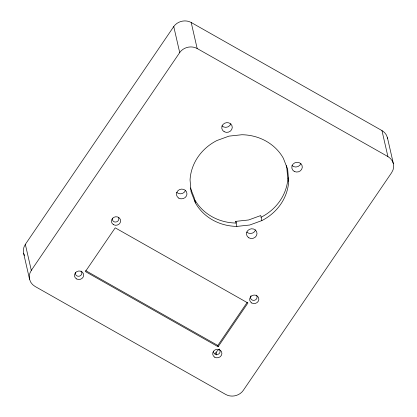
<?xml version="1.0" encoding="UTF-8"?>
<svg xmlns="http://www.w3.org/2000/svg" width="417" height="417" viewBox="0 0 417 417"><rect width="100%" height="100%" fill="white"/><g stroke="black" fill="none" stroke-linecap="round" stroke-linejoin="round"><path stroke-width="0.63" d="M25.343 244.362L23.931 247.172L23.331 250.195L23.597 253.234L29.555 279.249L30.66 282.09L32.531 284.545L35.044 286.437L225.795 394.498C231.591 397.724 239.467 395.895 243.247 390.442L391.657 172.638L393.069 169.828L393.669 166.805L393.403 163.766L387.445 137.751L386.34 134.91L384.469 132.455L381.956 130.563L191.205 22.502C185.409 19.276 177.533 21.105 173.753 26.558L25.343 244.362L31.301 270.378L29.888 273.187L29.294 276.21L29.555 279.249M31.301 270.378L179.711 52.573C183.49 47.116 191.367 45.291 197.163 48.518L387.914 156.573L390.427 158.47L392.298 160.926L393.403 163.766M218.107 346.741L247.906 303.003L115.212 227.833L85.407 271.566L218.107 346.741L217.815 345.479L247.255 302.278M215.005 354.012L216.095 352.417A12.672 11.66 -12.9 0 1 219.524 349.029M261.876 220.593L249.731 225.013L236.877 226.405A49.576 45.635 -12.9 0 1 195.411 202.912L191.085 191.794L190.053 179.909A49.576 45.635 -12.9 0 1 216.871 140.545L229.016 136.13L241.87 134.738A49.576 45.635 -12.9 0 1 283.336 158.225L287.662 169.349L288.694 181.233A49.576 45.635 -12.9 0 1 261.876 220.593L260.724 215.558L248.579 219.978L235.725 221.37L236.877 226.405M85.683 270.628L217.815 345.479M235.725 221.37L236.33 222.475M190.387 187.931L194.259 197.877L195.411 202.912M23.597 253.234L24.483 255.506M381.956 130.563L387.914 156.573M288.694 181.233L287.542 176.198L286.62 165.565M191.205 22.502L197.163 48.518M173.753 26.558L179.711 52.573M216.095 352.417L216.673 354.956M387.445 137.751L387.497 138.366M81.049 271.107A3.305 3.044 -12.9 0 1 79.298 276.2A3.305 3.044 -12.9 0 1 75.472 272.405M118.491 217.518A3.305 3.044 -12.9 0 1 115.822 222.042A3.305 3.044 -12.9 0 1 112.428 218.169M256.231 295.179A3.305 3.044 -12.9 0 1 256.2 299.302A3.305 3.044 -12.9 0 1 251.764 299.787A3.305 3.044 -12.9 0 1 251.024 295.742M219.274 349.41A3.305 3.044 -12.9 0 1 217.935 354.377A3.305 3.044 -12.9 0 1 213.546 351.495M185.565 190.272A5.285 4.868 -12.9 0 1 176.646 192.346M287.928 177.877A49.576 45.635 -12.9 0 1 261.105 217.236M236.111 223.048A49.576 45.635 -12.9 0 1 194.645 199.555M230.867 123.792A5.285 4.868 -12.9 0 1 221.943 125.866M255.6 229.944A5.285 4.868 -12.9 0 1 246.682 232.019M300.902 163.469A5.285 4.868 -12.9 0 1 291.978 165.539M76.561 278.926A4.629 4.259 -12.9 0 0 83.671 275.314A4.629 4.259 -12.9 0 0 76.968 271.514A4.629 4.259 -12.9 0 0 76.561 278.926M113.518 224.69A4.629 4.259 -12.9 0 0 120.622 221.083A4.629 4.259 -12.9 0 0 113.919 217.283A4.629 4.259 -12.9 0 0 113.518 224.69M251.743 302.992A4.629 4.259 -12.9 0 0 258.853 299.38A4.629 4.259 -12.9 0 0 252.149 295.585A4.629 4.259 -12.9 0 0 251.743 302.992M214.791 357.228A4.629 4.259 -12.9 0 0 221.896 353.616A4.629 4.259 -12.9 0 0 215.193 349.816A4.629 4.259 -12.9 0 0 214.791 357.228M178.846 198.174A5.285 4.868 -12.9 0 0 186.967 194.046A5.285 4.868 -12.9 0 0 179.305 189.704A5.285 4.868 -12.9 0 0 178.846 198.174M224.143 131.694A5.285 4.868 -12.9 0 0 232.269 127.566A5.285 4.868 -12.9 0 0 224.607 123.229A5.285 4.868 -12.9 0 0 224.143 131.694M248.881 237.846A5.285 4.868 -12.9 0 0 257.002 233.718A5.285 4.868 -12.9 0 0 249.34 229.376A5.285 4.868 -12.9 0 0 248.881 237.846M294.178 171.366A5.285 4.868 -12.9 0 0 302.299 167.238A5.285 4.868 -12.9 0 0 294.642 162.901A5.285 4.868 -12.9 0 0 294.178 171.366"/></g></svg>
